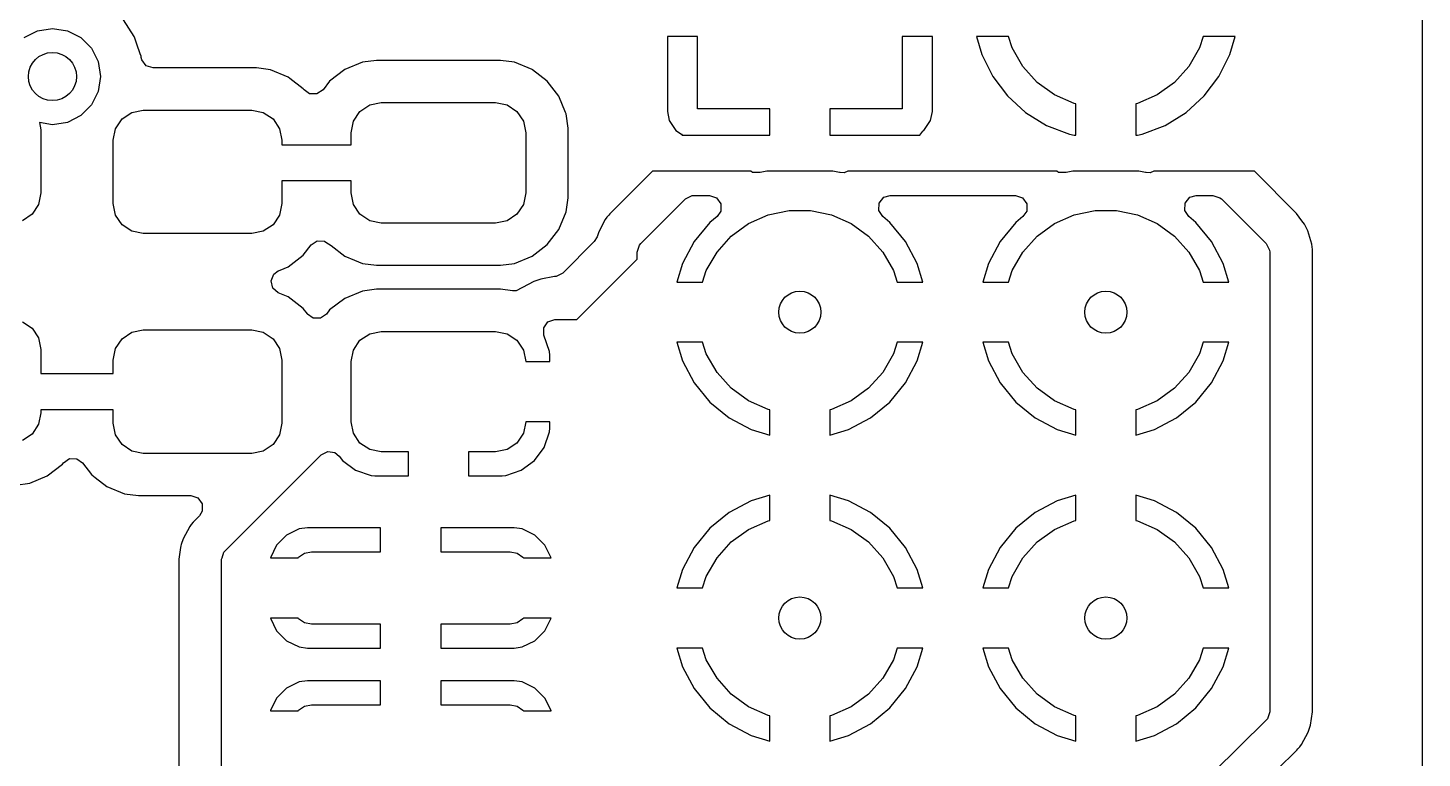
# Model space of a CAD drawing. Extents: x 0.22 to 1.78, y 0.22 to 2.18.
# Drawn here: x 1.3225 to 1.7782, y 0.703 to 0.9418 of the extents above; entities that cross this region are included whole.
import ezdxf

# ---------------------------------------------------------------- set-up
doc = ezdxf.new("R2010")
doc.units = 0
doc.header["$MEASUREMENT"] = 0
doc.layers.add('BLACK', color=7, linetype='CONTINUOUS')

msp = doc.modelspace()

# ---------------------------------------------------------------- linework, layer by layer
at = {"layer": 'BLACK', "linetype": 'CONTINUOUS'}
for p, q in [((1.77817, 1.3355), (1.77817, 0.286386)), ((1.3572, 0.938976), (1.35379, 0.944397)), ((1.32129, 0.938599), (1.32568, 0.940836)), ((1.32568, 0.940836), (1.33054, 0.941606)), ((1.33054, 0.941606), (1.33541, 0.940836)), ((1.33541, 0.940836), (1.3398, 0.938599)), ((1.35733, 0.938759), (1.3572, 0.938976)), ((1.35814, 0.936459), (1.35733, 0.938759)), ((1.5315, 0.938976), (1.5315, 0.914385)), ((1.54134, 0.938976), (1.5315, 0.938976)), ((1.54134, 0.915354), (1.54134, 0.938976)), ((1.60827, 0.938976), (1.60827, 0.915354)), ((1.61811, 0.938976), (1.60827, 0.938976)), ((1.61811, 0.914385), (1.61811, 0.938976)), ((1.61811, 0.938976), (1.61811, 0.938976)), ((1.64301, 0.938976), (1.63258, 0.938976)), ((1.63258, 0.938976), (1.63425, 0.933107)), ((1.64423, 0.935208), (1.64301, 0.938976)), ((1.7066, 0.938976), (1.70537, 0.935208)), ((1.71703, 0.938976), (1.7066, 0.938976)), ((1.71536, 0.933107), (1.71703, 0.938976)), ((1.3398, 0.938599), (1.34328, 0.935115)), ((1.34328, 0.935115), (1.34552, 0.930725)), ((1.35926, 0.933248), (1.35814, 0.936459)), ((1.64773, 0.929149), (1.64423, 0.935208)), ((1.70537, 0.935208), (1.70188, 0.929149)), ((1.34552, 0.930725), (1.34629, 0.925858)), ((1.35953, 0.932475), (1.35926, 0.933248)), ((1.35957, 0.932123), (1.35953, 0.932475)), ((1.35974, 0.931355), (1.35957, 0.932123)), ((1.36115, 0.929406), (1.35974, 0.931355)), ((1.43182, 0.930514), (1.42607, 0.928131)), ((1.43644, 0.931122), (1.43182, 0.930514)), ((1.43182, 0.930514), (1.43182, 0.930514)), ((1.47694, 0.931122), (1.43644, 0.931122)), ((1.43644, 0.931122), (1.43644, 0.931122)), ((1.48157, 0.930514), (1.47694, 0.931122)), ((1.48732, 0.928131), (1.48157, 0.930514)), ((1.48157, 0.930514), (1.48157, 0.930514)), ((1.63425, 0.933107), (1.63782, 0.925923)), ((1.71178, 0.925923), (1.71536, 0.933107)), ((1.34629, 0.925858), (1.34552, 0.920992)), ((1.36344, 0.928661), (1.36115, 0.929406)), ((1.39722, 0.928661), (1.36344, 0.928661)), ((1.40184, 0.928053), (1.39722, 0.928661)), ((1.39722, 0.928661), (1.39722, 0.928661)), ((1.40759, 0.925671), (1.40184, 0.928053)), ((1.40184, 0.928053), (1.40184, 0.928053)), ((1.40817, 0.925228), (1.40759, 0.925671)), ((1.40759, 0.925671), (1.40759, 0.925671)), ((1.40759, 0.925671), (1.40759, 0.925671)), ((1.41253, 0.921881), (1.40817, 0.925228)), ((1.42607, 0.928131), (1.42113, 0.924342)), ((1.42607, 0.928131), (1.42607, 0.928131)), ((1.48742, 0.928053), (1.48732, 0.928131)), ((1.48732, 0.928131), (1.48732, 0.928131)), ((1.48732, 0.928131), (1.48732, 0.928131)), ((1.49225, 0.924342), (1.48742, 0.928053)), ((1.63782, 0.925923), (1.63782, 0.925923)), ((1.63782, 0.925923), (1.64266, 0.919518)), ((1.65241, 0.92395), (1.64773, 0.929149)), ((1.70188, 0.929149), (1.6972, 0.92395)), ((1.70694, 0.919518), (1.71178, 0.925923)), ((1.71178, 0.925923), (1.71178, 0.925923)), ((1.34552, 0.920992), (1.34328, 0.916602)), ((1.41279, 0.921538), (1.41253, 0.921881)), ((1.41253, 0.921881), (1.41253, 0.921881)), ((1.41253, 0.921881), (1.41253, 0.921881)), ((1.41253, 0.921881), (1.41253, 0.921881)), ((1.41459, 0.920236), (1.41279, 0.921538)), ((1.41898, 0.921538), (1.41699, 0.920173)), ((1.42113, 0.924342), (1.41898, 0.921538)), ((1.42113, 0.924342), (1.42113, 0.924342)), ((1.49226, 0.924342), (1.49225, 0.924342)), ((1.49225, 0.924342), (1.49225, 0.924342)), ((1.49604, 0.919403), (1.49226, 0.924342)), ((1.49226, 0.924342), (1.49226, 0.924342)), ((1.49226, 0.924342), (1.49226, 0.924342)), ((1.65807, 0.919838), (1.65241, 0.92395)), ((1.6972, 0.92395), (1.69154, 0.919838)), ((1.34328, 0.916602), (1.3398, 0.913118)), ((1.41699, 0.920173), (1.41459, 0.920236)), ((1.43103, 0.91444), (1.43423, 0.916574)), ((1.43423, 0.916574), (1.43799, 0.917323)), ((1.43799, 0.917323), (1.47539, 0.917323)), ((1.47539, 0.917323), (1.47916, 0.916574)), ((1.47916, 0.916574), (1.48235, 0.91444)), ((1.49824, 0.914104), (1.49604, 0.919403)), ((1.49604, 0.919403), (1.49604, 0.919403)), ((1.64266, 0.919518), (1.64859, 0.914111)), ((1.66446, 0.916992), (1.65807, 0.919838)), ((1.66496, 0.916886), (1.66446, 0.916992)), ((1.66496, 0.906693), (1.66496, 0.916886)), ((1.68514, 0.916992), (1.68465, 0.916886)), ((1.68465, 0.916886), (1.68465, 0.906693)), ((1.69154, 0.919838), (1.68514, 0.916992)), ((1.70101, 0.914111), (1.70694, 0.919518)), ((1.3398, 0.913118), (1.33541, 0.910881)), ((1.35114, 0.908786), (1.35328, 0.911979)), ((1.35328, 0.911979), (1.35647, 0.914113)), ((1.35647, 0.914113), (1.36024, 0.914862)), ((1.36024, 0.914862), (1.39567, 0.914862)), ((1.39567, 0.914862), (1.39944, 0.914113)), ((1.39944, 0.914113), (1.40263, 0.911979)), ((1.40263, 0.911979), (1.40476, 0.908786)), ((1.4289, 0.911247), (1.43103, 0.91444)), ((1.48235, 0.91444), (1.48449, 0.911247)), ((1.49843, 0.913652), (1.49824, 0.914104)), ((1.49904, 0.90903), (1.49843, 0.913652)), ((1.5315, 0.914385), (1.53207, 0.911514)), ((1.53207, 0.911514), (1.53207, 0.911514)), ((1.53207, 0.911514), (1.53424, 0.908258)), ((1.56496, 0.915354), (1.54134, 0.915354)), ((1.56496, 0.906693), (1.56496, 0.915354)), ((1.60827, 0.915354), (1.58465, 0.915354)), ((1.58465, 0.915354), (1.58465, 0.906693)), ((1.61536, 0.908258), (1.61754, 0.911514)), ((1.61754, 0.911514), (1.61811, 0.914385)), ((1.61754, 0.911514), (1.61754, 0.911514)), ((1.61811, 0.914385), (1.61811, 0.914385)), ((1.64859, 0.914111), (1.65542, 0.909886)), ((1.69419, 0.909886), (1.70101, 0.914111)), ((1.33054, 0.91011), (1.32631, 0.910781)), ((1.32631, 0.910781), (1.32677, 0.908465)), ((1.32677, 0.908465), (1.32677, 0.887795)), ((1.33541, 0.910881), (1.33054, 0.91011)), ((1.35039, 0.90502), (1.35114, 0.908786)), ((1.40476, 0.908786), (1.40551, 0.90502)), ((1.42815, 0.90748), (1.4289, 0.911247)), ((1.42815, 0.903543), (1.42815, 0.90748)), ((1.48449, 0.911247), (1.48524, 0.90748)), ((1.48524, 0.90748), (1.48524, 0.887795)), ((1.49904, 0.886246), (1.49904, 0.90903)), ((1.53424, 0.908258), (1.53424, 0.908258)), ((1.53424, 0.908258), (1.53615, 0.906983)), ((1.53615, 0.906983), (1.53638, 0.906693)), ((1.61406, 0.906693), (1.61504, 0.908035)), ((1.61504, 0.908035), (1.61516, 0.908123)), ((1.61516, 0.908123), (1.61536, 0.908258)), ((1.61536, 0.908258), (1.61536, 0.908258)), ((1.65542, 0.909886), (1.65542, 0.909886)), ((1.65542, 0.909886), (1.6629, 0.906987)), ((1.6629, 0.906987), (1.66447, 0.906693)), ((1.68513, 0.906693), (1.68671, 0.906987)), ((1.68671, 0.906987), (1.69419, 0.909886)), ((1.69419, 0.909886), (1.69419, 0.909886)), ((1.35039, 0.88435), (1.35039, 0.90502)), ((1.40551, 0.90502), (1.40551, 0.903543)), ((1.40551, 0.903543), (1.42815, 0.903543)), ((1.53638, 0.906693), (1.56496, 0.906693)), ((1.58465, 0.906693), (1.61406, 0.906693)), ((1.66447, 0.906693), (1.66496, 0.906693)), ((1.68465, 0.906693), (1.68513, 0.906693)), ((1.52666, 0.894882), (1.5127, 0.880923)), ((1.5588, 0.894882), (1.52666, 0.894882)), ((1.55933, 0.89454), (1.5588, 0.894882)), ((1.56163, 0.894455), (1.55933, 0.89454)), ((1.56164, 0.89444), (1.56163, 0.894455)), ((1.5617, 0.894452), (1.56164, 0.89444)), ((1.56174, 0.894451), (1.5617, 0.894452)), ((1.56181, 0.894473), (1.56174, 0.894451)), ((1.564, 0.894882), (1.56181, 0.894473)), ((1.58561, 0.894882), (1.564, 0.894882)), ((1.58779, 0.894473), (1.58561, 0.894882)), ((1.58783, 0.894464), (1.58779, 0.894473)), ((1.58786, 0.89446), (1.58783, 0.894464)), ((1.58797, 0.89444), (1.58786, 0.89446)), ((1.58924, 0.894331), (1.58797, 0.89445)), ((1.58797, 0.89445), (1.58797, 0.89444)), ((1.59053, 0.894882), (1.58924, 0.894331)), ((1.6588, 0.894882), (1.59053, 0.894882)), ((1.65933, 0.89454), (1.6588, 0.894882)), ((1.66163, 0.894455), (1.65933, 0.89454)), ((1.66164, 0.89444), (1.66163, 0.894455)), ((1.6617, 0.894452), (1.66164, 0.89444)), ((1.66174, 0.894451), (1.6617, 0.894452)), ((1.66181, 0.894473), (1.66174, 0.894451)), ((1.664, 0.894882), (1.66181, 0.894473)), ((1.68561, 0.894882), (1.664, 0.894882)), ((1.68779, 0.894473), (1.68561, 0.894882)), ((1.68783, 0.894464), (1.68779, 0.894473)), ((1.68786, 0.89446), (1.68783, 0.894464)), ((1.68797, 0.89444), (1.68786, 0.89446)), ((1.68924, 0.894331), (1.68797, 0.89445)), ((1.68797, 0.89445), (1.68797, 0.89444)), ((1.69053, 0.894882), (1.68924, 0.894331)), ((1.72334, 0.894882), (1.69053, 0.894882)), ((1.7371, 0.881117), (1.72334, 0.894882)), ((1.42815, 0.891732), (1.40551, 0.891732)), ((1.40551, 0.891732), (1.40551, 0.88435)), ((1.42815, 0.887795), (1.42815, 0.891732)), ((1.32602, 0.884029), (1.32389, 0.880836)), ((1.32677, 0.887795), (1.32602, 0.884029)), ((1.35114, 0.880584), (1.35039, 0.88435)), ((1.40551, 0.88435), (1.40476, 0.880584)), ((1.4289, 0.884029), (1.42815, 0.887795)), ((1.43103, 0.880836), (1.4289, 0.884029)), ((1.48449, 0.884029), (1.48235, 0.880836)), ((1.48524, 0.887795), (1.48449, 0.884029)), ((1.49843, 0.881624), (1.49904, 0.886246)), ((1.5228, 0.87122), (1.53742, 0.885847)), ((1.53742, 0.885847), (1.53957, 0.88694)), ((1.53957, 0.88694), (1.54018, 0.886988)), ((1.54018, 0.886988), (1.54526, 0.886988)), ((1.54526, 0.886988), (1.54755, 0.886244)), ((1.54755, 0.886244), (1.54896, 0.884295)), ((1.54896, 0.884295), (1.54896, 0.881886)), ((1.60058, 0.882106), (1.60072, 0.884511)), ((1.60072, 0.884511), (1.60225, 0.886373)), ((1.60225, 0.886373), (1.60435, 0.886988)), ((1.60435, 0.886988), (1.64526, 0.886988)), ((1.64526, 0.886988), (1.64755, 0.886244)), ((1.64755, 0.886244), (1.64896, 0.884295)), ((1.64896, 0.884295), (1.64896, 0.881886)), ((1.70058, 0.882106), (1.70072, 0.884511)), ((1.70072, 0.884511), (1.70225, 0.886373)), ((1.70225, 0.886373), (1.70435, 0.886988)), ((1.70435, 0.886988), (1.70982, 0.886988)), ((1.70982, 0.886988), (1.71211, 0.886244)), ((1.71211, 0.886244), (1.71258, 0.885847)), ((1.71258, 0.885847), (1.7272, 0.87122)), ((1.32389, 0.880836), (1.3207, 0.878702)), ((1.35328, 0.877391), (1.35114, 0.880584)), ((1.40476, 0.880584), (1.40263, 0.877391)), ((1.43423, 0.878702), (1.43103, 0.880836)), ((1.48235, 0.880836), (1.47916, 0.878702)), ((1.49604, 0.875872), (1.49843, 0.881624)), ((1.51176, 0.879845), (1.51121, 0.879168)), ((1.51233, 0.880519), (1.51176, 0.879845)), ((1.5127, 0.880923), (1.51233, 0.880519)), ((1.54773, 0.880078), (1.54543, 0.878191)), ((1.54896, 0.881886), (1.54773, 0.880078)), ((1.55807, 0.8778), (1.56446, 0.880646)), ((1.56446, 0.880646), (1.57131, 0.8821)), ((1.57131, 0.8821), (1.5783, 0.8821)), ((1.5783, 0.8821), (1.58514, 0.880646)), ((1.58514, 0.880646), (1.59154, 0.8778)), ((1.60188, 0.880078), (1.60058, 0.882106)), ((1.60418, 0.878191), (1.60188, 0.880078)), ((1.64773, 0.880078), (1.64543, 0.878191)), ((1.64896, 0.881886), (1.64773, 0.880078)), ((1.65807, 0.8778), (1.66446, 0.880646)), ((1.66446, 0.880646), (1.67131, 0.8821)), ((1.67131, 0.8821), (1.6783, 0.8821)), ((1.6783, 0.8821), (1.68514, 0.880646)), ((1.68514, 0.880646), (1.69154, 0.8778)), ((1.70188, 0.880078), (1.70058, 0.882106)), ((1.70418, 0.878191), (1.70188, 0.880078)), ((1.73886, 0.8787), (1.7371, 0.881117)), ((1.35647, 0.875257), (1.35328, 0.877391)), ((1.36024, 0.874508), (1.35647, 0.875257)), ((1.39944, 0.875257), (1.39567, 0.874508)), ((1.40263, 0.877391), (1.39944, 0.875257)), ((1.43799, 0.877953), (1.43423, 0.878702)), ((1.47539, 0.877953), (1.43799, 0.877953)), ((1.47916, 0.878702), (1.47539, 0.877953)), ((1.49226, 0.870934), (1.49604, 0.875872)), ((1.50909, 0.87508), (1.50855, 0.873435)), ((1.51121, 0.879168), (1.50909, 0.875081)), ((1.50909, 0.875081), (1.50909, 0.87508)), ((1.51121, 0.879168), (1.51121, 0.879168)), ((1.54543, 0.878191), (1.54026, 0.871896)), ((1.54543, 0.878191), (1.54543, 0.878191)), ((1.55241, 0.873688), (1.55807, 0.8778)), ((1.59154, 0.8778), (1.5972, 0.873688)), ((1.60934, 0.871896), (1.60418, 0.878191)), ((1.60418, 0.878191), (1.60418, 0.878191)), ((1.64543, 0.878191), (1.64026, 0.871896)), ((1.64543, 0.878191), (1.64543, 0.878191)), ((1.65241, 0.873688), (1.65807, 0.8778)), ((1.69154, 0.8778), (1.6972, 0.873688)), ((1.70934, 0.871896), (1.70418, 0.878191)), ((1.70418, 0.878191), (1.70418, 0.878191)), ((1.73968, 0.877574), (1.73886, 0.8787)), ((1.73968, 0.877559), (1.73968, 0.877574)), ((1.74077, 0.875428), (1.73968, 0.877559)), ((1.74216, 0.871034), (1.74077, 0.875428)), ((1.74077, 0.875428), (1.74077, 0.875428)), ((1.74077, 0.875428), (1.74077, 0.875428)), ((1.39567, 0.874508), (1.36024, 0.874508)), ((1.41253, 0.867489), (1.41506, 0.870785)), ((1.41506, 0.870785), (1.41705, 0.87215)), ((1.41705, 0.87215), (1.41945, 0.872087)), ((1.41945, 0.872087), (1.42088, 0.871048)), ((1.42088, 0.871048), (1.42095, 0.871114)), ((1.42095, 0.871114), (1.42113, 0.870934)), ((1.42113, 0.870934), (1.42113, 0.870934)), ((1.42113, 0.870934), (1.42113, 0.870934)), ((1.42113, 0.870934), (1.42113, 0.870934)), ((1.42113, 0.870934), (1.42158, 0.870591)), ((1.42158, 0.870591), (1.42607, 0.867144)), ((1.48732, 0.867144), (1.49226, 0.870934)), ((1.5076, 0.871883), (1.49731, 0.861592)), ((1.50855, 0.873435), (1.5076, 0.871883)), ((1.52165, 0.868464), (1.5224, 0.870755)), ((1.5224, 0.870755), (1.5228, 0.87122)), ((1.54026, 0.871896), (1.53643, 0.864715)), ((1.54026, 0.871896), (1.54026, 0.871896)), ((1.54773, 0.868489), (1.55241, 0.873688)), ((1.5972, 0.873688), (1.60188, 0.868489)), ((1.61318, 0.864715), (1.60934, 0.871896)), ((1.60934, 0.871896), (1.60934, 0.871896)), ((1.64026, 0.871896), (1.63643, 0.864715)), ((1.64026, 0.871896), (1.64026, 0.871896)), ((1.64773, 0.868489), (1.65241, 0.873688)), ((1.6972, 0.873688), (1.70188, 0.868489)), ((1.71318, 0.864715), (1.70934, 0.871896)), ((1.70934, 0.871896), (1.70934, 0.871896)), ((1.7272, 0.87122), (1.7283, 0.869074)), ((1.74225, 0.870172), (1.74216, 0.871034)), ((1.40759, 0.863699), (1.41253, 0.867489)), ((1.42607, 0.867144), (1.42607, 0.867144)), ((1.42607, 0.867144), (1.42607, 0.867144)), ((1.42607, 0.867144), (1.4293, 0.865806)), ((1.4293, 0.865806), (1.43182, 0.864762)), ((1.48157, 0.864762), (1.48732, 0.867144)), ((1.50197, 0.846457), (1.52165, 0.866142)), ((1.52165, 0.866142), (1.52165, 0.868464)), ((1.54423, 0.86243), (1.54773, 0.868489)), ((1.60188, 0.868489), (1.60537, 0.86243)), ((1.64423, 0.86243), (1.64773, 0.868489)), ((1.70188, 0.868489), (1.70537, 0.86243)), ((1.7283, 0.869074), (1.72835, 0.868464)), ((1.72835, 0.868464), (1.72835, 0.718172)), ((1.74232, 0.869288), (1.74225, 0.870172)), ((1.74234, 0.868739), (1.74232, 0.869288)), ((1.74234, 0.718172), (1.74234, 0.868739)), ((1.40197, 0.859066), (1.40289, 0.861291)), ((1.40289, 0.861291), (1.40436, 0.862361)), ((1.40436, 0.862361), (1.40495, 0.862603)), ((1.40495, 0.862603), (1.40759, 0.863699)), ((1.43182, 0.864762), (1.43644, 0.864154)), ((1.43644, 0.864154), (1.47694, 0.864154)), ((1.47694, 0.864154), (1.48157, 0.864762)), ((1.49731, 0.861592), (1.49516, 0.860499)), ((1.53643, 0.864715), (1.53459, 0.858661)), ((1.53643, 0.864715), (1.53643, 0.864715)), ((1.54301, 0.858661), (1.54423, 0.86243)), ((1.60537, 0.86243), (1.6066, 0.858661)), ((1.61502, 0.858661), (1.61318, 0.864715)), ((1.61318, 0.864715), (1.61318, 0.864715)), ((1.63643, 0.864715), (1.63459, 0.858661)), ((1.63643, 0.864715), (1.63643, 0.864715)), ((1.64301, 0.858661), (1.64423, 0.86243)), ((1.70537, 0.86243), (1.7066, 0.858661)), ((1.71502, 0.858661), (1.71318, 0.864715)), ((1.71318, 0.864715), (1.71318, 0.864715)), ((1.40253, 0.856723), (1.40197, 0.859066)), ((1.40436, 0.855159), (1.40253, 0.856723)), ((1.4839, 0.856794), (1.48206, 0.855823)), ((1.48394, 0.856751), (1.4839, 0.856794)), ((1.48418, 0.856935), (1.48394, 0.856751)), ((1.48785, 0.858871), (1.48418, 0.856935)), ((1.49013, 0.859666), (1.48785, 0.858871)), ((1.48785, 0.858871), (1.48785, 0.858871)), ((1.49459, 0.860451), (1.49013, 0.859666)), ((1.4946, 0.860451), (1.49459, 0.860451)), ((1.49459, 0.860451), (1.49459, 0.860451)), ((1.49516, 0.860499), (1.4946, 0.860451)), ((1.53459, 0.858661), (1.53459, 0.858661)), ((1.53459, 0.858661), (1.54301, 0.858661)), ((1.6066, 0.858661), (1.61502, 0.858661)), ((1.61502, 0.858661), (1.61502, 0.858661)), ((1.63459, 0.858661), (1.63459, 0.858661)), ((1.63459, 0.858661), (1.64301, 0.858661)), ((1.7066, 0.858661), (1.71502, 0.858661)), ((1.71502, 0.858661), (1.71502, 0.858661)), ((1.40759, 0.85382), (1.40436, 0.855159)), ((1.40856, 0.853077), (1.40759, 0.85382)), ((1.40759, 0.85382), (1.40759, 0.85382)), ((1.40759, 0.85382), (1.40759, 0.85382)), ((1.41253, 0.850031), (1.40856, 0.853077)), ((1.42607, 0.853328), (1.42113, 0.849539)), ((1.43182, 0.85571), (1.42607, 0.853328)), ((1.42607, 0.853328), (1.42607, 0.853328)), ((1.43644, 0.856319), (1.43182, 0.85571)), ((1.43182, 0.85571), (1.43182, 0.85571)), ((1.47694, 0.856319), (1.43644, 0.856319)), ((1.43644, 0.856319), (1.43644, 0.856319)), ((1.48089, 0.855799), (1.47694, 0.856319)), ((1.48206, 0.855823), (1.48089, 0.855799)), ((1.41391, 0.848237), (1.41253, 0.850031)), ((1.41253, 0.850031), (1.41253, 0.850031)), ((1.41253, 0.850031), (1.41253, 0.850031)), ((1.41393, 0.848211), (1.41391, 0.848237)), ((1.41572, 0.846909), (1.41393, 0.848211)), ((1.42011, 0.848211), (1.41813, 0.846846)), ((1.42113, 0.849539), (1.42011, 0.848211)), ((1.42113, 0.849539), (1.42113, 0.849539)), ((1.3207, 0.845707), (1.32389, 0.843574)), ((1.32389, 0.843574), (1.32602, 0.840381)), ((1.35647, 0.842263), (1.36024, 0.843012)), ((1.36024, 0.843012), (1.39567, 0.843012)), ((1.39567, 0.843012), (1.39944, 0.842263)), ((1.41813, 0.846846), (1.41572, 0.846909)), ((1.4911, 0.84368), (1.49247, 0.84566)), ((1.49116, 0.841272), (1.4911, 0.84368)), ((1.49247, 0.84566), (1.49475, 0.846456)), ((1.49475, 0.846456), (1.49484, 0.846457)), ((1.49484, 0.846457), (1.50197, 0.846457)), ((1.50197, 0.846457), (1.50197, 0.846457)), ((1.32602, 0.840381), (1.32677, 0.836614)), ((1.35114, 0.836936), (1.35328, 0.840129)), ((1.35328, 0.840129), (1.35647, 0.842263)), ((1.39944, 0.842263), (1.40263, 0.840129)), ((1.40263, 0.840129), (1.40476, 0.836936)), ((1.4289, 0.836444), (1.43103, 0.839637)), ((1.43103, 0.839637), (1.43423, 0.84177)), ((1.43423, 0.84177), (1.43799, 0.84252)), ((1.43799, 0.84252), (1.47539, 0.84252)), ((1.47539, 0.84252), (1.47916, 0.84177)), ((1.47916, 0.84177), (1.48235, 0.839637)), ((1.48235, 0.839637), (1.48449, 0.836444)), ((1.493, 0.836008), (1.49116, 0.841272)), ((1.53459, 0.838976), (1.53643, 0.832923)), ((1.54301, 0.838976), (1.53459, 0.838976)), ((1.54423, 0.835208), (1.54301, 0.838976)), ((1.6066, 0.838976), (1.60537, 0.835208)), ((1.61502, 0.838976), (1.6066, 0.838976)), ((1.61318, 0.832923), (1.61502, 0.838976)), ((1.63459, 0.838976), (1.63643, 0.832923)), ((1.64301, 0.838976), (1.63459, 0.838976)), ((1.64423, 0.835208), (1.64301, 0.838976)), ((1.7066, 0.838976), (1.70537, 0.835208)), ((1.71502, 0.838976), (1.7066, 0.838976)), ((1.71318, 0.832923), (1.71502, 0.838976)), ((1.32677, 0.836614), (1.32677, 0.82874)), ((1.35039, 0.833169), (1.35114, 0.836936)), ((1.40476, 0.836936), (1.40551, 0.833169)), ((1.42815, 0.832677), (1.4289, 0.836444)), ((1.48449, 0.836444), (1.48524, 0.832677)), ((1.49311, 0.834811), (1.493, 0.836008)), ((1.493, 0.836008), (1.493, 0.836008)), ((1.49311, 0.832677), (1.49311, 0.834811)), ((1.54773, 0.829149), (1.54423, 0.835208)), ((1.60537, 0.835208), (1.60188, 0.829149)), ((1.64773, 0.829149), (1.64423, 0.835208)), ((1.70537, 0.835208), (1.70188, 0.829149)), ((1.35039, 0.82874), (1.35039, 0.833169)), ((1.40551, 0.833169), (1.40551, 0.8125)), ((1.42815, 0.812992), (1.42815, 0.832677)), ((1.48524, 0.832677), (1.49311, 0.832677)), ((1.49311, 0.832677), (1.49311, 0.832677)), ((1.53643, 0.832923), (1.53643, 0.832923)), ((1.53643, 0.832923), (1.54026, 0.825742)), ((1.60934, 0.825742), (1.61318, 0.832923)), ((1.61318, 0.832923), (1.61318, 0.832923)), ((1.63643, 0.832923), (1.63643, 0.832923)), ((1.63643, 0.832923), (1.64026, 0.825742)), ((1.70934, 0.825742), (1.71318, 0.832923)), ((1.71318, 0.832923), (1.71318, 0.832923)), ((1.32677, 0.82874), (1.35039, 0.82874)), ((1.54026, 0.825742), (1.54026, 0.825741)), ((1.54026, 0.825741), (1.54543, 0.819447)), ((1.55241, 0.82395), (1.54773, 0.829149)), ((1.60188, 0.829149), (1.5972, 0.82395)), ((1.60418, 0.819447), (1.60934, 0.825741)), ((1.60934, 0.825741), (1.60934, 0.825742)), ((1.64026, 0.825742), (1.64026, 0.825741)), ((1.64026, 0.825741), (1.64543, 0.819447)), ((1.65241, 0.82395), (1.64773, 0.829149)), ((1.70188, 0.829149), (1.6972, 0.82395)), ((1.70418, 0.819447), (1.70934, 0.825741)), ((1.70934, 0.825741), (1.70934, 0.825742)), ((1.55807, 0.819838), (1.55241, 0.82395)), ((1.5972, 0.82395), (1.59154, 0.819838)), ((1.65807, 0.819838), (1.65241, 0.82395)), ((1.6972, 0.82395), (1.69154, 0.819838)), ((1.32677, 0.815945), (1.32602, 0.812178)), ((1.35039, 0.816929), (1.32677, 0.816929)), ((1.32677, 0.816929), (1.32677, 0.815945)), ((1.35039, 0.8125), (1.35039, 0.816929)), ((1.54543, 0.819447), (1.54543, 0.819446)), ((1.54543, 0.819446), (1.55173, 0.814281)), ((1.56446, 0.816992), (1.55807, 0.819838)), ((1.56496, 0.816886), (1.56446, 0.816992)), ((1.56496, 0.808606), (1.56496, 0.816886)), ((1.58514, 0.816992), (1.58465, 0.816886)), ((1.58465, 0.816886), (1.58465, 0.808606)), ((1.59154, 0.819838), (1.58514, 0.816992)), ((1.59788, 0.814281), (1.60418, 0.819446)), ((1.60418, 0.819446), (1.60418, 0.819447)), ((1.64543, 0.819447), (1.64543, 0.819446)), ((1.64543, 0.819446), (1.65173, 0.814281)), ((1.66446, 0.816992), (1.65807, 0.819838)), ((1.66496, 0.816886), (1.66446, 0.816992)), ((1.66496, 0.808606), (1.66496, 0.816886)), ((1.68514, 0.816992), (1.68465, 0.816886)), ((1.68465, 0.816886), (1.68465, 0.808606)), ((1.69154, 0.819838), (1.68514, 0.816992)), ((1.69788, 0.814281), (1.70418, 0.819446)), ((1.70418, 0.819446), (1.70418, 0.819447)), ((1.32602, 0.812178), (1.32389, 0.808985)), ((1.35114, 0.808733), (1.35039, 0.8125)), ((1.40551, 0.8125), (1.40476, 0.808733)), ((1.4289, 0.809226), (1.42815, 0.812992)), ((1.48524, 0.812992), (1.48449, 0.809226)), ((1.49311, 0.812992), (1.48524, 0.812992)), ((1.49311, 0.810858), (1.49311, 0.812992)), ((1.49311, 0.812992), (1.49311, 0.812992)), ((1.55173, 0.814281), (1.55173, 0.814281)), ((1.55173, 0.814281), (1.55891, 0.810442)), ((1.5907, 0.810442), (1.59788, 0.814281)), ((1.59788, 0.814281), (1.59788, 0.814281)), ((1.65173, 0.814281), (1.65173, 0.814281)), ((1.65173, 0.814281), (1.65891, 0.810442)), ((1.6907, 0.810442), (1.69788, 0.814281)), ((1.69788, 0.814281), (1.69788, 0.814281)), ((1.32389, 0.808985), (1.3207, 0.806852)), ((1.35328, 0.80554), (1.35114, 0.808733)), ((1.40476, 0.808733), (1.40263, 0.80554)), ((1.43103, 0.806032), (1.4289, 0.809226)), ((1.48449, 0.809226), (1.48235, 0.806032)), ((1.49123, 0.80462), (1.493, 0.809661)), ((1.493, 0.809661), (1.49311, 0.810858)), ((1.49311, 0.810858), (1.49311, 0.810858)), ((1.55891, 0.810442), (1.55891, 0.810442)), ((1.55891, 0.810442), (1.56496, 0.808606)), ((1.56496, 0.808606), (1.56496, 0.808606)), ((1.58465, 0.808606), (1.5907, 0.810442)), ((1.5907, 0.810442), (1.5907, 0.810442)), ((1.65891, 0.810442), (1.65891, 0.810442)), ((1.65891, 0.810442), (1.66496, 0.808606)), ((1.66496, 0.808606), (1.66496, 0.808606)), ((1.68465, 0.808606), (1.6907, 0.810442)), ((1.6907, 0.810442), (1.6907, 0.810442)), ((1.35647, 0.803407), (1.35328, 0.80554)), ((1.36024, 0.802657), (1.35647, 0.803407)), ((1.39567, 0.802657), (1.36024, 0.802657)), ((1.39944, 0.803407), (1.39567, 0.802657)), ((1.40263, 0.80554), (1.39944, 0.803407)), ((1.40517, 0.789032), (1.41836, 0.802217)), ((1.41836, 0.802217), (1.42051, 0.803311)), ((1.42051, 0.803311), (1.42288, 0.802934)), ((1.42288, 0.802934), (1.42425, 0.801776)), ((1.43423, 0.803899), (1.43103, 0.806032)), ((1.43799, 0.80315), (1.43423, 0.803899)), ((1.44685, 0.80315), (1.43799, 0.80315)), ((1.44685, 0.795276), (1.44685, 0.80315)), ((1.47539, 0.80315), (1.46654, 0.80315)), ((1.46654, 0.80315), (1.46654, 0.795276)), ((1.47916, 0.803899), (1.47539, 0.80315)), ((1.48235, 0.806032), (1.47916, 0.803899)), ((1.48806, 0.800323), (1.49123, 0.80462)), ((1.32885, 0.795294), (1.33379, 0.799083)), ((1.33379, 0.799083), (1.33417, 0.799576)), ((1.33417, 0.799576), (1.33615, 0.800941)), ((1.33615, 0.800941), (1.33856, 0.800878)), ((1.33856, 0.800878), (1.34035, 0.799576)), ((1.34035, 0.799576), (1.34332, 0.795713)), ((1.42425, 0.801776), (1.42532, 0.800323)), ((1.42532, 0.800323), (1.42532, 0.800323)), ((1.42532, 0.800323), (1.42962, 0.797152)), ((1.48377, 0.797152), (1.48806, 0.800323)), ((1.48806, 0.800323), (1.48806, 0.800323)), ((1.31848, 0.792303), (1.3231, 0.792912)), ((1.3231, 0.792912), (1.32885, 0.795294)), ((1.34332, 0.795713), (1.34337, 0.795639)), ((1.34337, 0.795639), (1.34337, 0.795638)), ((1.34337, 0.795638), (1.34337, 0.795638)), ((1.34337, 0.795638), (1.34453, 0.794751)), ((1.34453, 0.794751), (1.34831, 0.791849)), ((1.42962, 0.797152), (1.43466, 0.795388)), ((1.43466, 0.795388), (1.43586, 0.795276)), ((1.43586, 0.795276), (1.44685, 0.795276)), ((1.44685, 0.795276), (1.44685, 0.795276)), ((1.44685, 0.795276), (1.44685, 0.795276)), ((1.46654, 0.795276), (1.47753, 0.795276)), ((1.46654, 0.795276), (1.46654, 0.795276)), ((1.47753, 0.795276), (1.47872, 0.795388)), ((1.47872, 0.795388), (1.48377, 0.797152)), ((1.47872, 0.795388), (1.47872, 0.795388)), ((1.34831, 0.791849), (1.34831, 0.791849)), ((1.34831, 0.791849), (1.34831, 0.791849)), ((1.34831, 0.791849), (1.35406, 0.789467)), ((1.35406, 0.789467), (1.35406, 0.789467)), ((1.35406, 0.789467), (1.35869, 0.788858)), ((1.35869, 0.788858), (1.3758, 0.788858)), ((1.3758, 0.788858), (1.37809, 0.788114)), ((1.40354, 0.787402), (1.40517, 0.789032)), ((1.56496, 0.789032), (1.55891, 0.787196)), ((1.56496, 0.780752), (1.56496, 0.789032)), ((1.5907, 0.787196), (1.58465, 0.789032)), ((1.58465, 0.789032), (1.58465, 0.780752)), ((1.66496, 0.789032), (1.65891, 0.787196)), ((1.66496, 0.780752), (1.66496, 0.789032)), ((1.6907, 0.787196), (1.68465, 0.789032)), ((1.68465, 0.789032), (1.68465, 0.780752)), ((1.37809, 0.788114), (1.3795, 0.786165)), ((1.3795, 0.783756), (1.37855, 0.782205)), ((1.3795, 0.786165), (1.3795, 0.783756)), ((1.38697, 0.770827), (1.40354, 0.787402)), ((1.55891, 0.787195), (1.55173, 0.783357)), ((1.55891, 0.787196), (1.55891, 0.787195)), ((1.5907, 0.787195), (1.5907, 0.787196)), ((1.59788, 0.783357), (1.5907, 0.787195)), ((1.65891, 0.787195), (1.65173, 0.783357)), ((1.65891, 0.787196), (1.65891, 0.787195)), ((1.6907, 0.787195), (1.6907, 0.787196)), ((1.69788, 0.783357), (1.6907, 0.787195)), ((1.37593, 0.779452), (1.37539, 0.778774)), ((1.3765, 0.780126), (1.37593, 0.779452)), ((1.37688, 0.780529), (1.3765, 0.780126)), ((1.37855, 0.782205), (1.37688, 0.780529)), ((1.55173, 0.783357), (1.54543, 0.778191)), ((1.55173, 0.783357), (1.55173, 0.783357)), ((1.55807, 0.7778), (1.56446, 0.780646)), ((1.56446, 0.780646), (1.56496, 0.780752)), ((1.58465, 0.780752), (1.58514, 0.780646)), ((1.58514, 0.780646), (1.59154, 0.7778)), ((1.60418, 0.778191), (1.59788, 0.783357)), ((1.59788, 0.783357), (1.59788, 0.783357)), ((1.65173, 0.783357), (1.64543, 0.778191)), ((1.65173, 0.783357), (1.65173, 0.783357)), ((1.65807, 0.7778), (1.66446, 0.780646)), ((1.66446, 0.780646), (1.66496, 0.780752)), ((1.68465, 0.780752), (1.68514, 0.780646)), ((1.68514, 0.780646), (1.69154, 0.7778)), ((1.70418, 0.778191), (1.69788, 0.783357)), ((1.69788, 0.783357), (1.69788, 0.783357)), ((1.37326, 0.774686), (1.37266, 0.772829)), ((1.37539, 0.778774), (1.37326, 0.774686)), ((1.40704, 0.775936), (1.40379, 0.772685)), ((1.41117, 0.777956), (1.40704, 0.775936)), ((1.41385, 0.778346), (1.41117, 0.777956)), ((1.4378, 0.778346), (1.41385, 0.778346)), ((1.41385, 0.778346), (1.41385, 0.778346)), ((1.4378, 0.770472), (1.4378, 0.778346)), ((1.45748, 0.778346), (1.45748, 0.770472)), ((1.48143, 0.778346), (1.45748, 0.778346)), ((1.45748, 0.778346), (1.45748, 0.778346)), ((1.4841, 0.777956), (1.48143, 0.778346)), ((1.48824, 0.775936), (1.4841, 0.777956)), ((1.49149, 0.772685), (1.48824, 0.775936)), ((1.54543, 0.778191), (1.54026, 0.771896)), ((1.54543, 0.778191), (1.54543, 0.778191)), ((1.55241, 0.773688), (1.55807, 0.7778)), ((1.59154, 0.7778), (1.5972, 0.773688)), ((1.60934, 0.771896), (1.60418, 0.778191)), ((1.60418, 0.778191), (1.60418, 0.778191)), ((1.64543, 0.778191), (1.64026, 0.771896)), ((1.64543, 0.778191), (1.64543, 0.778191)), ((1.65241, 0.773688), (1.65807, 0.7778)), ((1.69154, 0.7778), (1.6972, 0.773688)), ((1.70934, 0.771896), (1.70418, 0.778191)), ((1.70418, 0.778191), (1.70418, 0.778191)), ((1.37244, 0.771917), (1.37183, 0.768071)), ((1.37252, 0.772396), (1.37244, 0.771917)), ((1.37266, 0.772829), (1.37252, 0.772396)), ((1.37252, 0.772396), (1.37252, 0.772396)), ((1.37252, 0.772396), (1.37252, 0.772396)), ((1.38597, 0.768504), (1.38657, 0.770362)), ((1.38657, 0.770362), (1.38697, 0.770827)), ((1.40379, 0.772685), (1.40177, 0.768553)), ((1.4129, 0.770023), (1.41516, 0.770472)), ((1.41516, 0.770472), (1.4378, 0.770472)), ((1.45748, 0.770472), (1.48012, 0.770472)), ((1.48012, 0.770472), (1.48238, 0.770023)), ((1.49351, 0.768553), (1.49149, 0.772685)), ((1.54026, 0.771896), (1.53643, 0.764715)), ((1.54026, 0.771896), (1.54026, 0.771896)), ((1.54773, 0.768489), (1.55241, 0.773688)), ((1.5972, 0.773688), (1.60188, 0.768489)), ((1.61318, 0.764715), (1.60934, 0.771896)), ((1.60934, 0.771896), (1.60934, 0.771896)), ((1.64026, 0.771896), (1.63643, 0.764715)), ((1.64026, 0.771896), (1.64026, 0.771896)), ((1.64773, 0.768489), (1.65241, 0.773688)), ((1.6972, 0.773688), (1.70188, 0.768489)), ((1.71318, 0.764715), (1.70934, 0.771896)), ((1.70934, 0.771896), (1.70934, 0.771896)), ((1.37183, 0.768071), (1.37183, 0.611576)), ((1.38583, 0.768071), (1.38597, 0.768504)), ((1.38583, 0.758661), (1.38583, 0.768071)), ((1.40177, 0.768553), (1.40176, 0.768504)), ((1.40176, 0.768504), (1.41082, 0.768504)), ((1.40176, 0.768504), (1.40176, 0.768504)), ((1.41082, 0.768504), (1.41098, 0.768743)), ((1.41098, 0.768743), (1.4129, 0.770023)), ((1.48238, 0.770023), (1.48429, 0.768743)), ((1.48429, 0.768743), (1.48445, 0.768504)), ((1.48445, 0.768504), (1.49351, 0.768504)), ((1.49351, 0.768504), (1.49351, 0.768553)), ((1.49351, 0.768504), (1.49351, 0.768504)), ((1.54423, 0.76243), (1.54773, 0.768489)), ((1.60188, 0.768489), (1.60537, 0.76243)), ((1.64423, 0.76243), (1.64773, 0.768489)), ((1.70188, 0.768489), (1.70537, 0.76243)), ((1.53643, 0.764715), (1.53459, 0.758661)), ((1.53643, 0.764715), (1.53643, 0.764715)), ((1.54301, 0.758661), (1.54423, 0.76243)), ((1.60537, 0.76243), (1.6066, 0.758661)), ((1.61318, 0.764715), (1.61318, 0.764715)), ((1.61502, 0.758661), (1.61318, 0.764715)), ((1.63643, 0.764715), (1.63459, 0.758661)), ((1.63643, 0.764715), (1.63643, 0.764715)), ((1.64301, 0.758661), (1.64423, 0.76243)), ((1.70537, 0.76243), (1.7066, 0.758661)), ((1.71502, 0.758661), (1.71318, 0.764715)), ((1.71318, 0.764715), (1.71318, 0.764715)), ((1.38583, 0.748819), (1.38583, 0.758661)), ((1.53459, 0.758661), (1.53459, 0.758661)), ((1.53459, 0.758661), (1.54301, 0.758661)), ((1.6066, 0.758661), (1.61502, 0.758661)), ((1.61502, 0.758661), (1.61502, 0.758661)), ((1.63459, 0.758661), (1.64301, 0.758661)), ((1.63459, 0.758661), (1.63459, 0.758661)), ((1.7066, 0.758661), (1.71502, 0.758661)), ((1.71502, 0.758661), (1.71502, 0.758661)), ((1.38583, 0.718504), (1.38583, 0.748819)), ((1.41082, 0.748819), (1.40176, 0.748819)), ((1.40176, 0.748819), (1.40177, 0.74877)), ((1.40177, 0.74877), (1.40379, 0.744638)), ((1.41098, 0.74858), (1.41082, 0.748819)), ((1.4129, 0.7473), (1.41098, 0.74858)), ((1.41516, 0.74685), (1.4129, 0.7473)), ((1.48238, 0.7473), (1.48012, 0.74685)), ((1.48429, 0.74858), (1.48238, 0.7473)), ((1.48445, 0.748819), (1.48429, 0.74858)), ((1.49351, 0.748819), (1.48445, 0.748819)), ((1.49149, 0.744638), (1.49351, 0.74877)), ((1.49351, 0.74877), (1.49351, 0.748819)), ((1.40379, 0.744638), (1.40704, 0.741386)), ((1.4378, 0.74685), (1.41516, 0.74685)), ((1.4378, 0.738976), (1.4378, 0.74685)), ((1.48012, 0.74685), (1.45748, 0.74685)), ((1.45748, 0.74685), (1.45748, 0.738976)), ((1.48824, 0.741386), (1.49149, 0.744638)), ((1.40704, 0.741386), (1.41117, 0.739367)), ((1.41117, 0.739367), (1.41385, 0.738976)), ((1.41385, 0.738976), (1.4378, 0.738976)), ((1.4378, 0.738976), (1.4378, 0.738976)), ((1.4378, 0.738976), (1.4378, 0.738976)), ((1.45748, 0.738976), (1.48143, 0.738976)), ((1.45748, 0.738976), (1.45748, 0.738976)), ((1.48143, 0.738976), (1.4841, 0.739367)), ((1.48143, 0.738976), (1.48143, 0.738976)), ((1.4841, 0.739367), (1.48824, 0.741386)), ((1.53459, 0.738976), (1.53643, 0.732923)), ((1.54301, 0.738976), (1.53459, 0.738976)), ((1.54423, 0.735208), (1.54301, 0.738976)), ((1.6066, 0.738976), (1.60537, 0.735208)), ((1.61502, 0.738976), (1.6066, 0.738976)), ((1.61318, 0.732923), (1.61502, 0.738976)), ((1.63459, 0.738976), (1.63643, 0.732923)), ((1.64301, 0.738976), (1.63459, 0.738976)), ((1.64423, 0.735208), (1.64301, 0.738976)), ((1.7066, 0.738976), (1.70537, 0.735208)), ((1.71502, 0.738976), (1.7066, 0.738976)), ((1.71318, 0.732923), (1.71502, 0.738976)), ((1.54773, 0.729149), (1.54423, 0.735208)), ((1.60537, 0.735208), (1.60188, 0.729149)), ((1.64773, 0.729149), (1.64423, 0.735208)), ((1.70537, 0.735208), (1.70188, 0.729149)), ((1.53643, 0.732923), (1.53643, 0.732923)), ((1.53643, 0.732923), (1.54026, 0.725742)), ((1.55241, 0.72395), (1.54773, 0.729149)), ((1.60188, 0.729149), (1.5972, 0.72395)), ((1.60934, 0.725742), (1.61318, 0.732923)), ((1.61318, 0.732923), (1.61318, 0.732923)), ((1.63643, 0.732923), (1.63643, 0.732923)), ((1.63643, 0.732923), (1.64026, 0.725742)), ((1.65241, 0.72395), (1.64773, 0.729149)), ((1.70188, 0.729149), (1.6972, 0.72395)), ((1.70934, 0.725742), (1.71318, 0.732923)), ((1.71318, 0.732923), (1.71318, 0.732923)), ((1.40704, 0.725936), (1.40379, 0.722685)), ((1.41117, 0.727956), (1.40704, 0.725936)), ((1.41385, 0.728346), (1.41117, 0.727956)), ((1.4378, 0.728346), (1.41385, 0.728346)), ((1.41385, 0.728346), (1.41385, 0.728346)), ((1.4378, 0.720472), (1.4378, 0.728346)), ((1.45748, 0.728346), (1.45748, 0.720472)), ((1.48143, 0.728346), (1.45748, 0.728346)), ((1.45748, 0.728346), (1.45748, 0.728346)), ((1.4841, 0.727956), (1.48143, 0.728346)), ((1.48824, 0.725936), (1.4841, 0.727956)), ((1.49149, 0.722685), (1.48824, 0.725936)), ((1.54026, 0.725742), (1.54026, 0.725741)), ((1.54026, 0.725741), (1.54543, 0.719447)), ((1.60418, 0.719447), (1.60934, 0.725741)), ((1.60934, 0.725741), (1.60934, 0.725742)), ((1.64026, 0.725742), (1.64026, 0.725741)), ((1.64026, 0.725741), (1.64543, 0.719447)), ((1.70418, 0.719447), (1.70934, 0.725741)), ((1.70934, 0.725741), (1.70934, 0.725742)), ((1.40379, 0.722685), (1.40177, 0.718553)), ((1.41098, 0.718743), (1.4129, 0.720023)), ((1.4129, 0.720023), (1.41516, 0.720472)), ((1.41516, 0.720472), (1.4378, 0.720472)), ((1.45748, 0.720472), (1.48012, 0.720472)), ((1.48012, 0.720472), (1.48238, 0.720023)), ((1.48238, 0.720023), (1.48429, 0.718743)), ((1.49351, 0.718553), (1.49149, 0.722685)), ((1.55807, 0.719838), (1.55241, 0.72395)), ((1.5972, 0.72395), (1.59154, 0.719838)), ((1.65807, 0.719838), (1.65241, 0.72395)), ((1.6972, 0.72395), (1.69154, 0.719838)), ((1.38583, 0.698819), (1.38583, 0.718504)), ((1.40177, 0.718553), (1.40176, 0.718504)), ((1.40176, 0.718504), (1.41082, 0.718504)), ((1.40176, 0.718504), (1.40176, 0.718504)), ((1.41082, 0.718504), (1.41098, 0.718743)), ((1.48429, 0.718743), (1.48445, 0.718504)), ((1.48445, 0.718504), (1.49351, 0.718504)), ((1.49351, 0.718504), (1.49351, 0.718553)), ((1.49351, 0.718504), (1.49351, 0.718504)), ((1.54543, 0.719447), (1.54543, 0.719446)), ((1.54543, 0.719446), (1.55173, 0.714281)), ((1.56446, 0.716992), (1.55807, 0.719838)), ((1.56496, 0.716886), (1.56446, 0.716992)), ((1.56496, 0.708606), (1.56496, 0.716886)), ((1.58514, 0.716992), (1.58465, 0.716886)), ((1.58465, 0.716886), (1.58465, 0.708606)), ((1.59154, 0.719838), (1.58514, 0.716992)), ((1.59788, 0.714281), (1.60418, 0.719446)), ((1.60418, 0.719446), (1.60418, 0.719447)), ((1.64543, 0.719447), (1.64543, 0.719446)), ((1.64543, 0.719446), (1.65173, 0.714281)), ((1.66446, 0.716992), (1.65807, 0.719838)), ((1.66496, 0.716886), (1.66446, 0.716992)), ((1.66496, 0.708606), (1.66496, 0.716886)), ((1.68514, 0.716992), (1.68465, 0.716886)), ((1.68465, 0.716886), (1.68465, 0.708606)), ((1.69154, 0.719838), (1.68514, 0.716992)), ((1.69788, 0.714281), (1.70418, 0.719446)), ((1.70418, 0.719446), (1.70418, 0.719447)), ((1.72718, 0.715389), (1.70983, 0.698382)), ((1.7276, 0.715881), (1.72718, 0.715389)), ((1.72835, 0.718172), (1.7276, 0.715881)), ((1.74166, 0.713847), (1.74234, 0.718172)), ((1.55173, 0.714281), (1.55173, 0.714281)), ((1.55173, 0.714281), (1.55891, 0.710442)), ((1.5907, 0.710442), (1.59788, 0.714281)), ((1.59788, 0.714281), (1.59788, 0.714281)), ((1.65173, 0.714281), (1.65173, 0.714281)), ((1.65173, 0.714281), (1.65891, 0.710442)), ((1.6907, 0.710442), (1.69788, 0.714281)), ((1.69788, 0.714281), (1.69788, 0.714281)), ((1.73879, 0.707469), (1.74091, 0.711556)), ((1.74091, 0.711556), (1.74166, 0.713847)), ((1.55891, 0.710442), (1.55891, 0.710442)), ((1.55891, 0.710442), (1.56496, 0.708606)), ((1.56496, 0.708606), (1.56496, 0.708606)), ((1.58465, 0.708606), (1.5907, 0.710442)), ((1.5907, 0.710442), (1.5907, 0.710442)), ((1.65891, 0.710442), (1.65891, 0.710442)), ((1.65891, 0.710442), (1.66496, 0.708606)), ((1.66496, 0.708606), (1.66496, 0.708606)), ((1.68465, 0.708606), (1.6907, 0.710442)), ((1.6907, 0.710442), (1.6907, 0.710442)), ((1.73758, 0.706026), (1.7382, 0.706739)), ((1.7382, 0.706739), (1.73879, 0.707469)), ((1.71963, 0.688389), (1.73719, 0.705601)), ((1.73719, 0.705601), (1.73758, 0.706026))]:
    msp.add_line(p, q, dxfattribs=at)
at = {"layer": 'BLACK'}
for centre, radius in [((1.33054, 0.925858), 0.007874), ((1.5748, 0.848819), 0.00689), ((1.6748, 0.848819), 0.00689), ((1.5748, 0.748819), 0.00689), ((1.6748, 0.748819), 0.00689)]:
    msp.add_circle(centre, radius, dxfattribs=at)

doc.saveas('drawing.dxf')
